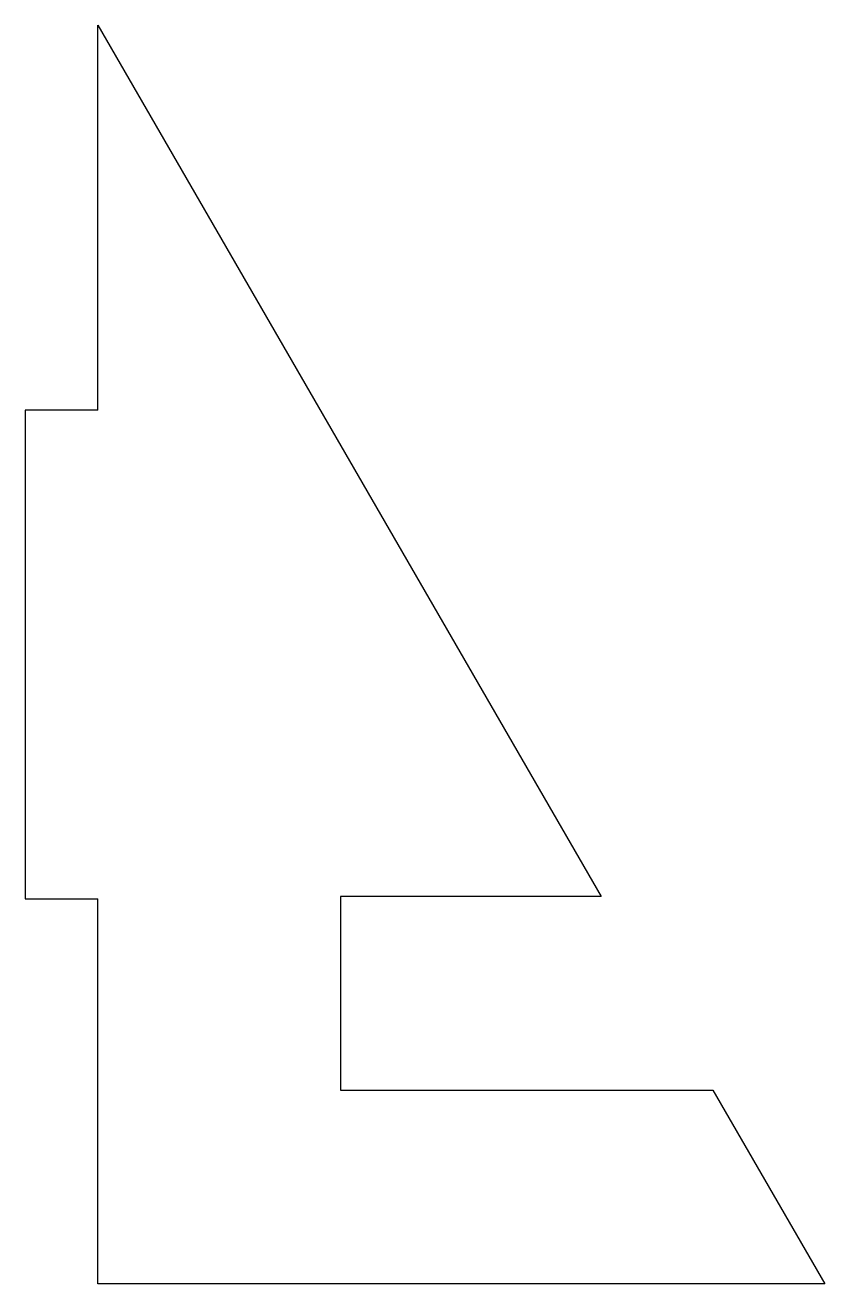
# Model space of a CAD drawing. Header units: millimetres. Extents: x 0 to 33, y -26 to 26.
import ezdxf

# ---------------------------------------------------------------- set-up
doc = ezdxf.new("R2010")
doc.units = ezdxf.units.MM
doc.layers.add('Shape2DView001', color=7, linetype='CONTINUOUS')

msp = doc.modelspace()

# ---------------------------------------------------------------- linework, layer by layer
at = {"layer": 'Shape2DView001'}
for p, q in [((3, 10.1), (3, 26)), ((3, 26), (23.785, -10)), ((0, 10.1), (0, -10.1)), ((3, 10.1), (0, 10.1)), ((0, -10.1), (3, -10.1)), ((3, -26), (3, -10.1)), ((23.785, -10), (13.022, -10)), ((13.022, -10), (13.022, -18)), ((13.022, -18), (28.403, -18)), ((28.403, -18), (33.022, -26)), ((33.022, -26), (3, -26))]:
    msp.add_line(p, q, dxfattribs=at)

doc.saveas('drawing.dxf')
